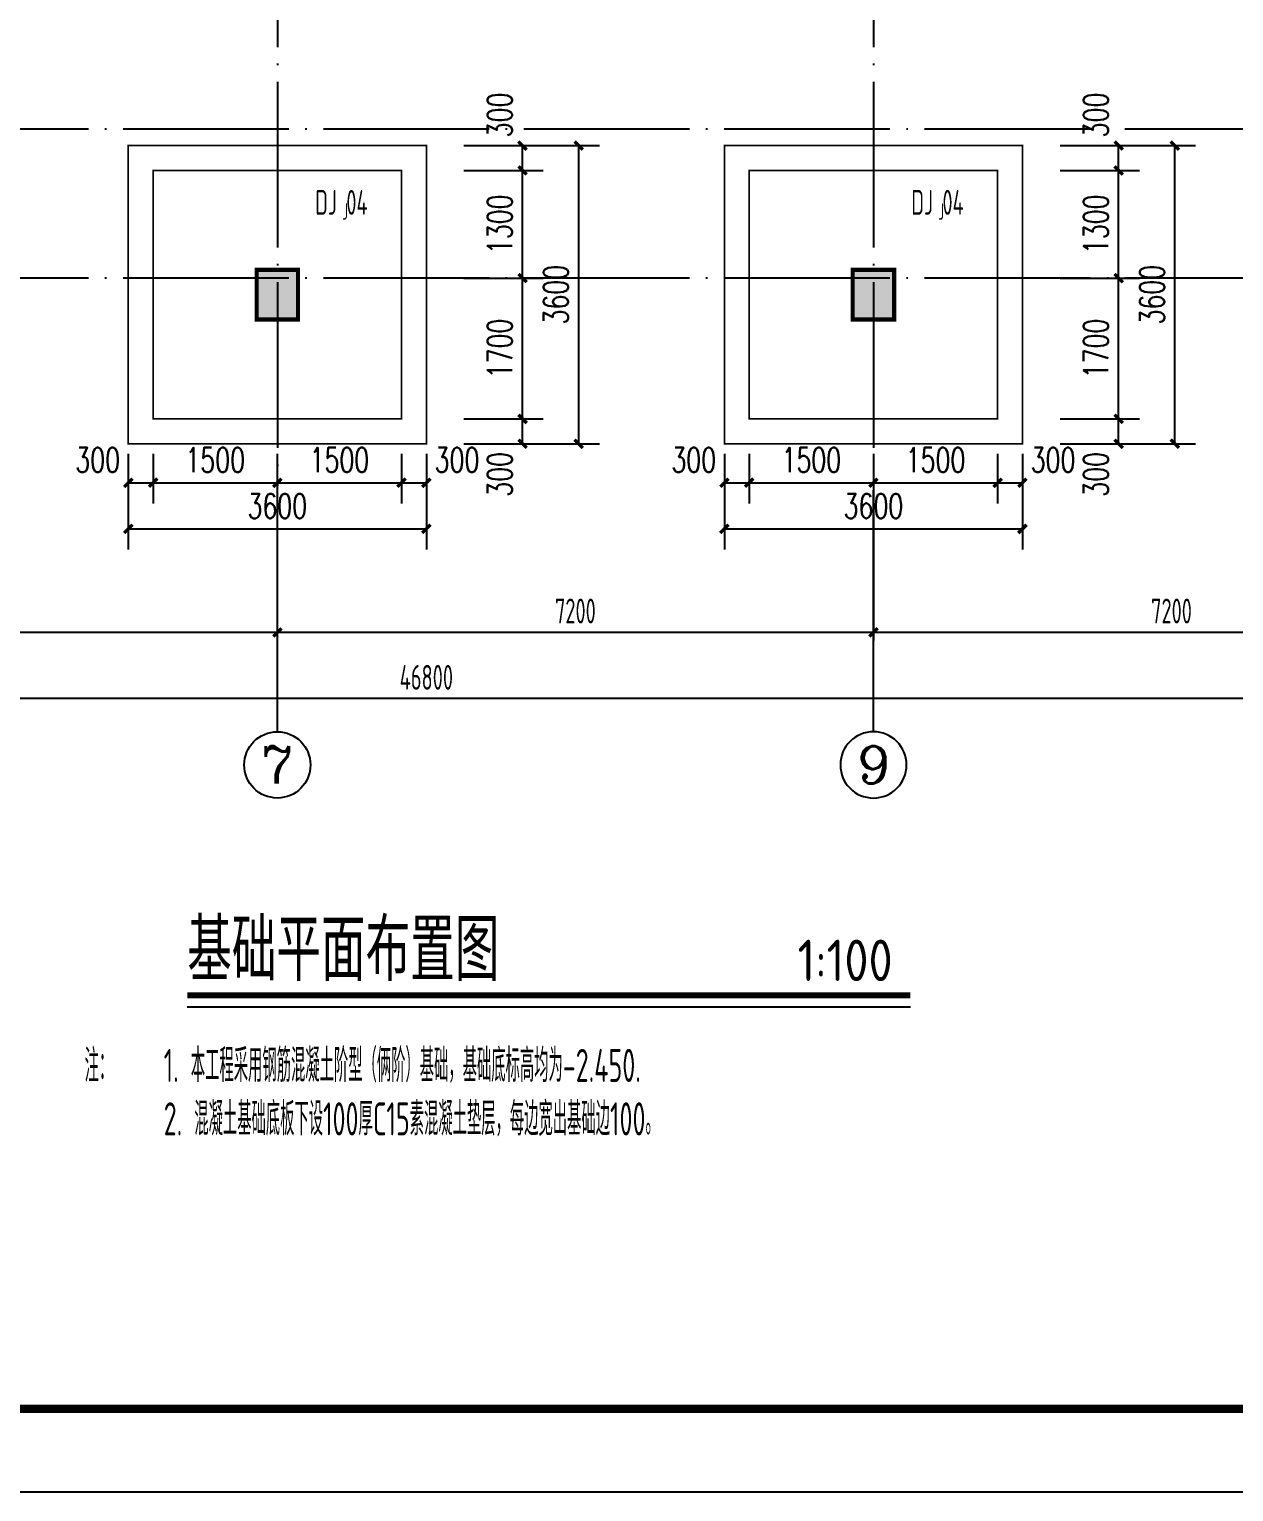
# Model space of a CAD drawing. Extents: x 127019 to 780419, y 327305 to 369305.
# Drawn here: x 211355 to 225903, y 327305 to 344966 of the extents above; entities that cross this region are included whole.
import ezdxf
from ezdxf.enums import TextEntityAlignment as Align

# ---------------------------------------------------------------- set-up
doc = ezdxf.new("R2010")
doc.units = 0
doc.header["$LTSCALE"] = 1000
doc.header["$MEASUREMENT"] = 0
doc.linetypes.add('CONTINOUS', pattern=[0])
doc.linetypes.add('DOTE', pattern=[2.42, 2, -0.2, 0.02, -0.2])
doc.layers.get('0').update_dxf_attribs({"linetype": 'CONTINUOUS'})
doc.layers.get('Defpoints').update_dxf_attribs({"linetype": 'CONTINUOUS'})
for name, color, linetype in [('1503', 7, 'CONTINUOUS'), ('2106', 2, 'CONTINUOUS'), ('AXIS_TEXT', 7, 'CONTINUOUS'), ('COLU', 7, 'CONTINUOUS'), ('COLUMN', 7, 'CONTINUOUS'), ('DIM', 3, 'CONTINUOUS'), ('DIM_SYMB', 3, 'CONTINUOUS'), ('DOTE', 8, 'DOTE'), ('PUB_DIM', 3, 'CONTINUOUS'), ('PUB_TEXT', 7, 'CONTINUOUS'), ('PUB_TITLE', 4, 'CONTINUOUS'), ('柱涂实', 54, 'CONTINUOUS')]:
    doc.layers.add(name, color=color, linetype=linetype)
doc.styles.add('_TCH_DIM_T3', font='SIMPLEX', dxfattribs={"width": 0.705882, "bigfont": 'GBCBIG'})
doc.styles.add('COMPLEX', font='COMPLEX.shx')
doc.styles.get("Standard").update_dxf_attribs({"font": 'gbxwxt.shx', "bigfont": 'gbhzfs.shx'})
doc.styles.add('TSSD_Dimension', font='gbxwxt.shx', dxfattribs={"width": 0.7, "bigfont": 'gbhzfs.shx'})
doc.styles.add('TSSD_Rein', font='tssdeng.shx', dxfattribs={"width": 0.6, "bigfont": 'gbhzfs.shx'})
doc.dimstyles.new('_TCH_ARCH&&100', dxfattribs={"dimtxt": 297.5, "dimasz": 100, "dimexe": 250, "dimexo": 300, "dimgap": 126.25, "dimtad": 1, "dimdec": 0, "dimzin": 0, "dimdsep": 46, "dimtxsty": '_TCH_DIM_T3', "dimblk": 'ARCHTICK', "dimcen": 0.09, "dimclrt": 7, "dimazin": 2, "dimtfac": 1, "dimtdec": 0, "dimtix": 1, "dimtmove": 2, "dimatfit": 3, "dimfxl": 0, "dimtolj": 1, "dimtzin": 0, "dimarcsym": 0})
doc.dimstyles.new('TSSD_100_100', dxfattribs={"dimtxt": 300, "dimasz": 100, "dimexe": 100, "dimexo": 250, "dimgap": 100, "dimtad": 1, "dimdec": 0, "dimzin": 0, "dimdsep": 46, "dimtxsty": 'TSSD_Dimension', "dimblk": 'ARCHTICK', "dimcen": 0, "dimdle": 100, "dimclrt": 7, "dimadec": 0, "dimazin": 0, "dimtfac": 1, "dimtdec": 0, "dimtix": 1, "dimtmove": 2, "dimatfit": 3, "dimfxl": 0, "dimtolj": 1, "dimtzin": 0, "dimarcsym": 0})

# ---------------------------------------------------------------- blocks, each defined once
blk = doc.blocks.new('_axiso')
blk.add_circle((0, 0), 0.5)
at = {"layer": 'AXIS_TEXT', "style": 'COMPLEX', "width": 1.041667}
blk.add_attdef('A', text='', height=0.56, dxfattribs=at).set_placement((-0.25, -0.28), (0.25, -0.28), align=Align.FIT)
blk = doc.blocks.new('_ArchTick')
at = {"color": 0, "linetype": 'ByBlock', "const_width": 0.4}
blk.add_lwpolyline([(-0.5, -0.5), (0.5, 0.5)], dxfattribs=at)
blk = doc.blocks.new('*D61')
at = {"layer": 'Defpoints', "color": 0, "linetype": 'CONTINOUS', "transparency": 16777216}
for p in [(192751, 339701), (239551, 339701), (192751, 336883)]:
    blk.add_point(p, dxfattribs=at)
at = {"layer": 'PUB_DIM', "color": 0, "linetype": 'CONTINOUS', "lineweight": -2, "transparency": 16777216}
for p, q in [((192751, 339451), (192751, 336783)), ((239551, 339451), (239551, 336783)), ((239651, 336883), (192651, 336883))]:
    blk.add_line(p, q, dxfattribs=at)
at = {"layer": 'PUB_DIM', "color": 0, "linetype": 'CONTINOUS', "lineweight": -2, "transparency": 16777216, "xscale": 100, "yscale": 100, "zscale": 100, "rotation": 180.0000000000003}
blk.add_blockref('_ArchTick', (192751, 336883), dxfattribs=at)
at = {"layer": 'PUB_DIM', "color": 0, "linetype": 'CONTINOUS', "lineweight": -2, "transparency": 16777216, "xscale": 100, "yscale": 100, "zscale": 100}
blk.add_blockref('_ArchTick', (239551, 336883), dxfattribs=at)
at = {"layer": 'PUB_DIM', "color": 7, "linetype": 'CONTINOUS', "transparency": 16777216, "insert": (216151, 337140), "char_height": 300, "attachment_point": 5, "style": 'TSSD_Dimension'}
blk.add_mtext('\\A1;46800', dxfattribs=at)
blk = doc.blocks.new('*D58')
at = {"layer": 'Defpoints', "color": 0, "linetype": 'CONTINOUS', "transparency": 16777216}
for p in [(207151, 339701), (214351, 339701), (207151, 337683)]:
    blk.add_point(p, dxfattribs=at)
at = {"layer": 'PUB_DIM', "color": 0, "linetype": 'CONTINOUS', "lineweight": -2, "transparency": 16777216}
for p, q in [((207151, 339451), (207151, 337583)), ((214351, 339451), (214351, 337583)), ((214451, 337683), (207051, 337683))]:
    blk.add_line(p, q, dxfattribs=at)
at = {"layer": 'PUB_DIM', "color": 0, "linetype": 'CONTINOUS', "lineweight": -2, "transparency": 16777216, "xscale": 100, "yscale": 100, "zscale": 100, "rotation": 180}
blk.add_blockref('_ArchTick', (207151, 337683), dxfattribs=at)
at = {"layer": 'PUB_DIM', "color": 0, "linetype": 'CONTINOUS', "lineweight": -2, "transparency": 16777216, "xscale": 100, "yscale": 100, "zscale": 100}
blk.add_blockref('_ArchTick', (214351, 337683), dxfattribs=at)
at = {"layer": 'PUB_DIM', "color": 7, "linetype": 'CONTINOUS', "transparency": 16777216, "insert": (210751, 337941), "char_height": 300, "attachment_point": 5, "style": 'TSSD_Dimension'}
blk.add_mtext('\\A1;7200', dxfattribs=at)
blk = doc.blocks.new('*D57')
at = {"layer": 'Defpoints', "color": 0, "linetype": 'CONTINOUS', "transparency": 16777216}
for p in [(214351, 339701), (221551, 339701), (214351, 337683)]:
    blk.add_point(p, dxfattribs=at)
at = {"layer": 'PUB_DIM', "color": 0, "linetype": 'CONTINOUS', "lineweight": -2, "transparency": 16777216}
for p, q in [((214351, 339451), (214351, 337583)), ((221551, 339451), (221551, 337583)), ((221651, 337683), (214251, 337683))]:
    blk.add_line(p, q, dxfattribs=at)
at = {"layer": 'PUB_DIM', "color": 0, "linetype": 'CONTINOUS', "lineweight": -2, "transparency": 16777216, "xscale": 100, "yscale": 100, "zscale": 100, "rotation": 180}
blk.add_blockref('_ArchTick', (214351, 337683), dxfattribs=at)
at = {"layer": 'PUB_DIM', "color": 0, "linetype": 'CONTINOUS', "lineweight": -2, "transparency": 16777216, "xscale": 100, "yscale": 100, "zscale": 100}
blk.add_blockref('_ArchTick', (221551, 337683), dxfattribs=at)
at = {"layer": 'PUB_DIM', "color": 7, "linetype": 'CONTINOUS', "transparency": 16777216, "insert": (217951, 337941), "char_height": 300, "attachment_point": 5, "style": 'TSSD_Dimension'}
blk.add_mtext('\\A1;7200', dxfattribs=at)
blk = doc.blocks.new('*D56')
at = {"layer": 'Defpoints', "color": 0, "linetype": 'CONTINOUS', "transparency": 16777216}
for p in [(221551, 339701), (228751, 339701), (221551, 337683)]:
    blk.add_point(p, dxfattribs=at)
at = {"layer": 'PUB_DIM', "color": 0, "linetype": 'CONTINOUS', "lineweight": -2, "transparency": 16777216}
for p, q in [((221551, 339451), (221551, 337583)), ((228751, 339451), (228751, 337583)), ((228851, 337683), (221451, 337683))]:
    blk.add_line(p, q, dxfattribs=at)
at = {"layer": 'PUB_DIM', "color": 0, "linetype": 'CONTINOUS', "lineweight": -2, "transparency": 16777216, "xscale": 100, "yscale": 100, "zscale": 100, "rotation": 180}
blk.add_blockref('_ArchTick', (221551, 337683), dxfattribs=at)
at = {"layer": 'PUB_DIM', "color": 0, "linetype": 'CONTINOUS', "lineweight": -2, "transparency": 16777216, "xscale": 100, "yscale": 100, "zscale": 100}
blk.add_blockref('_ArchTick', (228751, 337683), dxfattribs=at)
at = {"layer": 'PUB_DIM', "color": 7, "linetype": 'CONTINOUS', "transparency": 16777216, "insert": (225151, 337941), "char_height": 300, "attachment_point": 5, "style": 'TSSD_Dimension'}
blk.add_mtext('\\A1;7200', dxfattribs=at)
blk = doc.blocks.new('A$C5E704440')
at = {"layer": '2106', "color": 8}
for points in [[(21850, -16700), (21350, -16700), (21850, -17300), (21350, -17300)], [(29050, -16700), (28550, -16700), (29050, -17300), (28550, -17300)]]:
    blk.add_solid(points, dxfattribs=at)
at = {"layer": 'COLUMN'}
for points in [[(21850, -17300), (21350, -17300), (21350, -16700), (21850, -16700)], [(29050, -17300), (28550, -17300), (28550, -16700), (29050, -16700)]]:
    blk.add_lwpolyline(points, close=True, dxfattribs=at)
blk = doc.blocks.new('*D594')
at = {"layer": 'Defpoints', "color": 0, "linetype": 'CONTINOUS', "transparency": 16777216}
for p in [(219751, 339961), (223351, 339961), (223351, 338933)]:
    blk.add_point(p, dxfattribs=at)
at = {"layer": 'PUB_DIM', "color": 0, "linetype": 'CONTINOUS', "lineweight": -2, "transparency": 16777216}
for p, q in [((219751, 339661), (219751, 338683)), ((223351, 339661), (223351, 338683)), ((219751, 338933), (223351, 338933))]:
    blk.add_line(p, q, dxfattribs=at)
at = {"layer": 'PUB_DIM', "color": 0, "linetype": 'CONTINOUS', "lineweight": -2, "transparency": 16777216, "xscale": 100, "yscale": 100, "zscale": 100, "rotation": 180}
blk.add_blockref('_ArchTick', (219751, 338933), dxfattribs=at)
at = {"layer": 'PUB_DIM', "color": 0, "linetype": 'CONTINOUS', "lineweight": -2, "transparency": 16777216, "xscale": 100, "yscale": 100, "zscale": 100}
blk.add_blockref('_ArchTick', (223351, 338933), dxfattribs=at)
at = {"layer": 'PUB_DIM', "color": 7, "linetype": 'CONTINOUS', "transparency": 16777216, "insert": (221551, 339208), "char_height": 297.5, "attachment_point": 5, "style": '_TCH_DIM_T3'}
blk.add_mtext('\\A1;3600', dxfattribs=at)
blk = doc.blocks.new('*D595')
at = {"layer": 'Defpoints', "color": 0, "linetype": 'CONTINOUS', "transparency": 16777216}
for p in [(219751, 340139), (220051, 340139), (220051, 339490)]:
    blk.add_point(p, dxfattribs=at)
at = {"layer": 'PUB_DIM', "color": 0, "linetype": 'CONTINOUS', "lineweight": -2, "transparency": 16777216}
for p, q in [((219751, 339839), (219751, 339240)), ((220051, 339839), (220051, 339240)), ((219751, 339490), (220051, 339490))]:
    blk.add_line(p, q, dxfattribs=at)
at = {"layer": 'PUB_DIM', "color": 0, "linetype": 'CONTINOUS', "lineweight": -2, "transparency": 16777216, "xscale": 100, "yscale": 100, "zscale": 100, "rotation": 180}
blk.add_blockref('_ArchTick', (219751, 339490), dxfattribs=at)
at = {"layer": 'PUB_DIM', "color": 0, "linetype": 'CONTINOUS', "lineweight": -2, "transparency": 16777216, "xscale": 100, "yscale": 100, "zscale": 100}
blk.add_blockref('_ArchTick', (220051, 339490), dxfattribs=at)
at = {"layer": 'PUB_DIM', "color": 7, "linetype": 'CONTINOUS', "transparency": 16777216, "insert": (219381, 339765), "char_height": 297.5, "attachment_point": 5, "style": '_TCH_DIM_T3'}
blk.add_mtext('\\A1;300', dxfattribs=at)
blk = doc.blocks.new('*D596')
at = {"layer": 'Defpoints', "color": 0, "linetype": 'CONTINOUS', "transparency": 16777216}
for p in [(220051, 340139), (221551, 340139), (221551, 339490)]:
    blk.add_point(p, dxfattribs=at)
at = {"layer": 'PUB_DIM', "color": 0, "linetype": 'CONTINOUS', "lineweight": -2, "transparency": 16777216}
for p, q in [((220051, 339839), (220051, 339240)), ((221551, 339839), (221551, 339240)), ((220051, 339490), (221551, 339490))]:
    blk.add_line(p, q, dxfattribs=at)
at = {"layer": 'PUB_DIM', "color": 0, "linetype": 'CONTINOUS', "lineweight": -2, "transparency": 16777216, "xscale": 100, "yscale": 100, "zscale": 100, "rotation": 180}
blk.add_blockref('_ArchTick', (220051, 339490), dxfattribs=at)
at = {"layer": 'PUB_DIM', "color": 0, "linetype": 'CONTINOUS', "lineweight": -2, "transparency": 16777216, "xscale": 100, "yscale": 100, "zscale": 100}
blk.add_blockref('_ArchTick', (221551, 339490), dxfattribs=at)
at = {"layer": 'PUB_DIM', "color": 7, "linetype": 'CONTINOUS', "transparency": 16777216, "insert": (220801, 339765), "char_height": 297.5, "attachment_point": 5, "style": '_TCH_DIM_T3'}
blk.add_mtext('\\A1;1500', dxfattribs=at)
blk = doc.blocks.new('*D597')
at = {"layer": 'Defpoints', "color": 0, "linetype": 'CONTINOUS', "transparency": 16777216}
for p in [(221551, 340139), (223051, 340139), (223051, 339490)]:
    blk.add_point(p, dxfattribs=at)
at = {"layer": 'PUB_DIM', "color": 0, "linetype": 'CONTINOUS', "lineweight": -2, "transparency": 16777216}
for p, q in [((221551, 339839), (221551, 339240)), ((223051, 339839), (223051, 339240)), ((221551, 339490), (223051, 339490))]:
    blk.add_line(p, q, dxfattribs=at)
at = {"layer": 'PUB_DIM', "color": 0, "linetype": 'CONTINOUS', "lineweight": -2, "transparency": 16777216, "xscale": 100, "yscale": 100, "zscale": 100, "rotation": 180}
blk.add_blockref('_ArchTick', (221551, 339490), dxfattribs=at)
at = {"layer": 'PUB_DIM', "color": 0, "linetype": 'CONTINOUS', "lineweight": -2, "transparency": 16777216, "xscale": 100, "yscale": 100, "zscale": 100}
blk.add_blockref('_ArchTick', (223051, 339490), dxfattribs=at)
at = {"layer": 'PUB_DIM', "color": 7, "linetype": 'CONTINOUS', "transparency": 16777216, "insert": (222301, 339765), "char_height": 297.5, "attachment_point": 5, "style": '_TCH_DIM_T3'}
blk.add_mtext('\\A1;1500', dxfattribs=at)
blk = doc.blocks.new('*D598')
at = {"layer": 'Defpoints', "color": 0, "linetype": 'CONTINOUS', "transparency": 16777216}
for p in [(223051, 340139), (223351, 340139), (223351, 339490)]:
    blk.add_point(p, dxfattribs=at)
at = {"layer": 'PUB_DIM', "color": 0, "linetype": 'CONTINOUS', "lineweight": -2, "transparency": 16777216}
for p, q in [((223051, 339839), (223051, 339240)), ((223351, 339839), (223351, 339240)), ((223051, 339490), (223351, 339490))]:
    blk.add_line(p, q, dxfattribs=at)
at = {"layer": 'PUB_DIM', "color": 0, "linetype": 'CONTINOUS', "lineweight": -2, "transparency": 16777216, "xscale": 100, "yscale": 100, "zscale": 100, "rotation": 180}
blk.add_blockref('_ArchTick', (223051, 339490), dxfattribs=at)
at = {"layer": 'PUB_DIM', "color": 0, "linetype": 'CONTINOUS', "lineweight": -2, "transparency": 16777216, "xscale": 100, "yscale": 100, "zscale": 100}
blk.add_blockref('_ArchTick', (223351, 339490), dxfattribs=at)
at = {"layer": 'PUB_DIM', "color": 7, "linetype": 'CONTINOUS', "transparency": 16777216, "insert": (223721, 339765), "char_height": 297.5, "attachment_point": 5, "style": '_TCH_DIM_T3'}
blk.add_mtext('\\A1;300', dxfattribs=at)
blk = doc.blocks.new('*D858')
at = {"layer": 'Defpoints', "color": 0, "linetype": 'CONTINOUS', "transparency": 16777216}
for p in [(223805, 343561), (225191, 343561), (223805, 339961)]:
    blk.add_point(p, dxfattribs=at)
at = {"layer": 'PUB_DIM', "color": 0, "linetype": 'CONTINOUS', "lineweight": -2, "transparency": 16777216}
for p, q in [((224105, 343561), (225441, 343561)), ((225191, 339961), (225191, 343561)), ((224105, 339961), (225441, 339961))]:
    blk.add_line(p, q, dxfattribs=at)
at = {"layer": 'PUB_DIM', "color": 0, "linetype": 'CONTINOUS', "lineweight": -2, "transparency": 16777216, "xscale": 100, "yscale": 100, "zscale": 100}
for p, rotation in [((225191, 343561), 90), ((225191, 339961), 270)]:
    blk.add_blockref('_ArchTick', p, dxfattribs=dict(at, rotation=rotation))
at = {"layer": 'PUB_DIM', "color": 7, "linetype": 'CONTINOUS', "transparency": 16777216, "insert": (224916, 341761), "char_height": 297.5, "attachment_point": 5, "rotation": 90, "style": '_TCH_DIM_T3'}
blk.add_mtext('\\A1;3600', dxfattribs=at)
blk = doc.blocks.new('*D859')
at = {"layer": 'Defpoints', "color": 0, "linetype": 'CONTINOUS', "transparency": 16777216}
for p in [(223505, 340261), (224513, 340261), (223505, 339961)]:
    blk.add_point(p, dxfattribs=at)
at = {"layer": 'PUB_DIM', "color": 0, "linetype": 'CONTINOUS', "lineweight": -2, "transparency": 16777216}
for p, q in [((223805, 340261), (224763, 340261)), ((224513, 339961), (224513, 340261)), ((223805, 339961), (224763, 339961))]:
    blk.add_line(p, q, dxfattribs=at)
at = {"layer": 'PUB_DIM', "color": 0, "linetype": 'CONTINOUS', "lineweight": -2, "transparency": 16777216, "xscale": 100, "yscale": 100, "zscale": 100}
for p, rotation in [((224513, 340261), 90), ((224513, 339961), 270)]:
    blk.add_blockref('_ArchTick', p, dxfattribs=dict(at, rotation=rotation))
at = {"layer": 'PUB_DIM', "color": 7, "linetype": 'CONTINOUS', "transparency": 16777216, "insert": (224238, 339591), "char_height": 297.5, "attachment_point": 5, "rotation": 90, "style": '_TCH_DIM_T3'}
blk.add_mtext('\\A1;300', dxfattribs=at)
blk = doc.blocks.new('*D860')
at = {"layer": 'Defpoints', "color": 0, "linetype": 'CONTINOUS', "transparency": 16777216}
for p in [(223505, 341961), (224513, 341961), (223505, 340261)]:
    blk.add_point(p, dxfattribs=at)
at = {"layer": 'PUB_DIM', "color": 0, "linetype": 'CONTINOUS', "lineweight": -2, "transparency": 16777216}
for p, q in [((223805, 341961), (224763, 341961)), ((224513, 340261), (224513, 341961)), ((223805, 340261), (224763, 340261))]:
    blk.add_line(p, q, dxfattribs=at)
at = {"layer": 'PUB_DIM', "color": 0, "linetype": 'CONTINOUS', "lineweight": -2, "transparency": 16777216, "xscale": 100, "yscale": 100, "zscale": 100}
for p, rotation in [((224513, 341961), 90), ((224513, 340261), 270)]:
    blk.add_blockref('_ArchTick', p, dxfattribs=dict(at, rotation=rotation))
at = {"layer": 'PUB_DIM', "color": 7, "linetype": 'CONTINOUS', "transparency": 16777216, "insert": (224238, 341111), "char_height": 297.5, "attachment_point": 5, "rotation": 90, "style": '_TCH_DIM_T3'}
blk.add_mtext('\\A1;1700', dxfattribs=at)
blk = doc.blocks.new('*D861')
at = {"layer": 'Defpoints', "color": 0, "linetype": 'CONTINOUS', "transparency": 16777216}
for p in [(223505, 343261), (224513, 343261), (223505, 341961)]:
    blk.add_point(p, dxfattribs=at)
at = {"layer": 'PUB_DIM', "color": 0, "linetype": 'CONTINOUS', "lineweight": -2, "transparency": 16777216}
for p, q in [((223805, 343261), (224763, 343261)), ((224513, 341961), (224513, 343261)), ((223805, 341961), (224763, 341961))]:
    blk.add_line(p, q, dxfattribs=at)
at = {"layer": 'PUB_DIM', "color": 0, "linetype": 'CONTINOUS', "lineweight": -2, "transparency": 16777216, "xscale": 100, "yscale": 100, "zscale": 100}
for p, rotation in [((224513, 343261), 90), ((224513, 341961), 270)]:
    blk.add_blockref('_ArchTick', p, dxfattribs=dict(at, rotation=rotation))
at = {"layer": 'PUB_DIM', "color": 7, "linetype": 'CONTINOUS', "transparency": 16777216, "insert": (224238, 342611), "char_height": 297.5, "attachment_point": 5, "rotation": 90, "style": '_TCH_DIM_T3'}
blk.add_mtext('\\A1;1300', dxfattribs=at)
blk = doc.blocks.new('*D862')
at = {"layer": 'Defpoints', "color": 0, "linetype": 'CONTINOUS', "transparency": 16777216}
for p in [(223505, 343561), (224513, 343561), (223505, 343261)]:
    blk.add_point(p, dxfattribs=at)
at = {"layer": 'PUB_DIM', "color": 0, "linetype": 'CONTINOUS', "lineweight": -2, "transparency": 16777216}
for p, q in [((223805, 343561), (224763, 343561)), ((224513, 343261), (224513, 343561)), ((223805, 343261), (224763, 343261))]:
    blk.add_line(p, q, dxfattribs=at)
at = {"layer": 'PUB_DIM', "color": 0, "linetype": 'CONTINOUS', "lineweight": -2, "transparency": 16777216, "xscale": 100, "yscale": 100, "zscale": 100}
for p, rotation in [((224513, 343561), 90), ((224513, 343261), 270)]:
    blk.add_blockref('_ArchTick', p, dxfattribs=dict(at, rotation=rotation))
at = {"layer": 'PUB_DIM', "color": 7, "linetype": 'CONTINOUS', "transparency": 16777216, "insert": (224238, 343931), "char_height": 297.5, "attachment_point": 5, "rotation": 90, "style": '_TCH_DIM_T3'}
blk.add_mtext('\\A1;300', dxfattribs=at)
blk = doc.blocks.new('*D599')
at = {"layer": 'Defpoints', "color": 0, "linetype": 'CONTINOUS', "transparency": 16777216}
for p in [(212551, 339961), (216151, 339961), (216151, 338933)]:
    blk.add_point(p, dxfattribs=at)
at = {"layer": 'PUB_DIM', "color": 0, "linetype": 'CONTINOUS', "lineweight": -2, "transparency": 16777216}
for p, q in [((212551, 339661), (212551, 338683)), ((216151, 339661), (216151, 338683)), ((212551, 338933), (216151, 338933))]:
    blk.add_line(p, q, dxfattribs=at)
at = {"layer": 'PUB_DIM', "color": 0, "linetype": 'CONTINOUS', "lineweight": -2, "transparency": 16777216, "xscale": 100, "yscale": 100, "zscale": 100, "rotation": 180}
blk.add_blockref('_ArchTick', (212551, 338933), dxfattribs=at)
at = {"layer": 'PUB_DIM', "color": 0, "linetype": 'CONTINOUS', "lineweight": -2, "transparency": 16777216, "xscale": 100, "yscale": 100, "zscale": 100}
blk.add_blockref('_ArchTick', (216151, 338933), dxfattribs=at)
at = {"layer": 'PUB_DIM', "color": 7, "linetype": 'CONTINOUS', "transparency": 16777216, "insert": (214351, 339208), "char_height": 297.5, "attachment_point": 5, "style": '_TCH_DIM_T3'}
blk.add_mtext('\\A1;3600', dxfattribs=at)
blk = doc.blocks.new('*D600')
at = {"layer": 'Defpoints', "color": 0, "linetype": 'CONTINOUS', "transparency": 16777216}
for p in [(212551, 340139), (212851, 340139), (212851, 339490)]:
    blk.add_point(p, dxfattribs=at)
at = {"layer": 'PUB_DIM', "color": 0, "linetype": 'CONTINOUS', "lineweight": -2, "transparency": 16777216}
for p, q in [((212551, 339839), (212551, 339240)), ((212851, 339839), (212851, 339240)), ((212551, 339490), (212851, 339490))]:
    blk.add_line(p, q, dxfattribs=at)
at = {"layer": 'PUB_DIM', "color": 0, "linetype": 'CONTINOUS', "lineweight": -2, "transparency": 16777216, "xscale": 100, "yscale": 100, "zscale": 100, "rotation": 180}
blk.add_blockref('_ArchTick', (212551, 339490), dxfattribs=at)
at = {"layer": 'PUB_DIM', "color": 0, "linetype": 'CONTINOUS', "lineweight": -2, "transparency": 16777216, "xscale": 100, "yscale": 100, "zscale": 100}
blk.add_blockref('_ArchTick', (212851, 339490), dxfattribs=at)
at = {"layer": 'PUB_DIM', "color": 7, "linetype": 'CONTINOUS', "transparency": 16777216, "insert": (212181, 339765), "char_height": 297.5, "attachment_point": 5, "style": '_TCH_DIM_T3'}
blk.add_mtext('\\A1;300', dxfattribs=at)
blk = doc.blocks.new('*D601')
at = {"layer": 'Defpoints', "color": 0, "linetype": 'CONTINOUS', "transparency": 16777216}
for p in [(212851, 340139), (214351, 340139), (214351, 339490)]:
    blk.add_point(p, dxfattribs=at)
at = {"layer": 'PUB_DIM', "color": 0, "linetype": 'CONTINOUS', "lineweight": -2, "transparency": 16777216}
for p, q in [((212851, 339839), (212851, 339240)), ((214351, 339839), (214351, 339240)), ((212851, 339490), (214351, 339490))]:
    blk.add_line(p, q, dxfattribs=at)
at = {"layer": 'PUB_DIM', "color": 0, "linetype": 'CONTINOUS', "lineweight": -2, "transparency": 16777216, "xscale": 100, "yscale": 100, "zscale": 100, "rotation": 180}
blk.add_blockref('_ArchTick', (212851, 339490), dxfattribs=at)
at = {"layer": 'PUB_DIM', "color": 0, "linetype": 'CONTINOUS', "lineweight": -2, "transparency": 16777216, "xscale": 100, "yscale": 100, "zscale": 100}
blk.add_blockref('_ArchTick', (214351, 339490), dxfattribs=at)
at = {"layer": 'PUB_DIM', "color": 7, "linetype": 'CONTINOUS', "transparency": 16777216, "insert": (213601, 339765), "char_height": 297.5, "attachment_point": 5, "style": '_TCH_DIM_T3'}
blk.add_mtext('\\A1;1500', dxfattribs=at)
blk = doc.blocks.new('*D602')
at = {"layer": 'Defpoints', "color": 0, "linetype": 'CONTINOUS', "transparency": 16777216}
for p in [(214351, 340139), (215851, 340139), (215851, 339490)]:
    blk.add_point(p, dxfattribs=at)
at = {"layer": 'PUB_DIM', "color": 0, "linetype": 'CONTINOUS', "lineweight": -2, "transparency": 16777216}
for p, q in [((214351, 339839), (214351, 339240)), ((215851, 339839), (215851, 339240)), ((214351, 339490), (215851, 339490))]:
    blk.add_line(p, q, dxfattribs=at)
at = {"layer": 'PUB_DIM', "color": 0, "linetype": 'CONTINOUS', "lineweight": -2, "transparency": 16777216, "xscale": 100, "yscale": 100, "zscale": 100, "rotation": 180}
blk.add_blockref('_ArchTick', (214351, 339490), dxfattribs=at)
at = {"layer": 'PUB_DIM', "color": 0, "linetype": 'CONTINOUS', "lineweight": -2, "transparency": 16777216, "xscale": 100, "yscale": 100, "zscale": 100}
blk.add_blockref('_ArchTick', (215851, 339490), dxfattribs=at)
at = {"layer": 'PUB_DIM', "color": 7, "linetype": 'CONTINOUS', "transparency": 16777216, "insert": (215101, 339765), "char_height": 297.5, "attachment_point": 5, "style": '_TCH_DIM_T3'}
blk.add_mtext('\\A1;1500', dxfattribs=at)
blk = doc.blocks.new('*D603')
at = {"layer": 'Defpoints', "color": 0, "linetype": 'CONTINOUS', "transparency": 16777216}
for p in [(215851, 340139), (216151, 340139), (216151, 339490)]:
    blk.add_point(p, dxfattribs=at)
at = {"layer": 'PUB_DIM', "color": 0, "linetype": 'CONTINOUS', "lineweight": -2, "transparency": 16777216}
for p, q in [((215851, 339839), (215851, 339240)), ((216151, 339839), (216151, 339240)), ((215851, 339490), (216151, 339490))]:
    blk.add_line(p, q, dxfattribs=at)
at = {"layer": 'PUB_DIM', "color": 0, "linetype": 'CONTINOUS', "lineweight": -2, "transparency": 16777216, "xscale": 100, "yscale": 100, "zscale": 100, "rotation": 180}
blk.add_blockref('_ArchTick', (215851, 339490), dxfattribs=at)
at = {"layer": 'PUB_DIM', "color": 0, "linetype": 'CONTINOUS', "lineweight": -2, "transparency": 16777216, "xscale": 100, "yscale": 100, "zscale": 100}
blk.add_blockref('_ArchTick', (216151, 339490), dxfattribs=at)
at = {"layer": 'PUB_DIM', "color": 7, "linetype": 'CONTINOUS', "transparency": 16777216, "insert": (216521, 339765), "char_height": 297.5, "attachment_point": 5, "style": '_TCH_DIM_T3'}
blk.add_mtext('\\A1;300', dxfattribs=at)
blk = doc.blocks.new('*D863')
at = {"layer": 'Defpoints', "color": 0, "linetype": 'CONTINOUS', "transparency": 16777216}
for p in [(216605, 343561), (217991, 343561), (216605, 339961)]:
    blk.add_point(p, dxfattribs=at)
at = {"layer": 'PUB_DIM', "color": 0, "linetype": 'CONTINOUS', "lineweight": -2, "transparency": 16777216}
for p, q in [((216905, 343561), (218241, 343561)), ((217991, 339961), (217991, 343561)), ((216905, 339961), (218241, 339961))]:
    blk.add_line(p, q, dxfattribs=at)
at = {"layer": 'PUB_DIM', "color": 0, "linetype": 'CONTINOUS', "lineweight": -2, "transparency": 16777216, "xscale": 100, "yscale": 100, "zscale": 100}
for p, rotation in [((217991, 343561), 90), ((217991, 339961), 270)]:
    blk.add_blockref('_ArchTick', p, dxfattribs=dict(at, rotation=rotation))
at = {"layer": 'PUB_DIM', "color": 7, "linetype": 'CONTINOUS', "transparency": 16777216, "insert": (217716, 341761), "char_height": 297.5, "attachment_point": 5, "rotation": 90, "style": '_TCH_DIM_T3'}
blk.add_mtext('\\A1;3600', dxfattribs=at)
blk = doc.blocks.new('*D864')
at = {"layer": 'Defpoints', "color": 0, "linetype": 'CONTINOUS', "transparency": 16777216}
for p in [(216305, 340261), (217313, 340261), (216305, 339961)]:
    blk.add_point(p, dxfattribs=at)
at = {"layer": 'PUB_DIM', "color": 0, "linetype": 'CONTINOUS', "lineweight": -2, "transparency": 16777216}
for p, q in [((216605, 340261), (217563, 340261)), ((217313, 339961), (217313, 340261)), ((216605, 339961), (217563, 339961))]:
    blk.add_line(p, q, dxfattribs=at)
at = {"layer": 'PUB_DIM', "color": 0, "linetype": 'CONTINOUS', "lineweight": -2, "transparency": 16777216, "xscale": 100, "yscale": 100, "zscale": 100}
for p, rotation in [((217313, 340261), 90), ((217313, 339961), 270)]:
    blk.add_blockref('_ArchTick', p, dxfattribs=dict(at, rotation=rotation))
at = {"layer": 'PUB_DIM', "color": 7, "linetype": 'CONTINOUS', "transparency": 16777216, "insert": (217038, 339591), "char_height": 297.5, "attachment_point": 5, "rotation": 90, "style": '_TCH_DIM_T3'}
blk.add_mtext('\\A1;300', dxfattribs=at)
blk = doc.blocks.new('*D865')
at = {"layer": 'Defpoints', "color": 0, "linetype": 'CONTINOUS', "transparency": 16777216}
for p in [(216305, 341961), (217313, 341961), (216305, 340261)]:
    blk.add_point(p, dxfattribs=at)
at = {"layer": 'PUB_DIM', "color": 0, "linetype": 'CONTINOUS', "lineweight": -2, "transparency": 16777216}
for p, q in [((216605, 341961), (217563, 341961)), ((217313, 340261), (217313, 341961)), ((216605, 340261), (217563, 340261))]:
    blk.add_line(p, q, dxfattribs=at)
at = {"layer": 'PUB_DIM', "color": 0, "linetype": 'CONTINOUS', "lineweight": -2, "transparency": 16777216, "xscale": 100, "yscale": 100, "zscale": 100}
for p, rotation in [((217313, 341961), 90), ((217313, 340261), 270)]:
    blk.add_blockref('_ArchTick', p, dxfattribs=dict(at, rotation=rotation))
at = {"layer": 'PUB_DIM', "color": 7, "linetype": 'CONTINOUS', "transparency": 16777216, "insert": (217038, 341111), "char_height": 297.5, "attachment_point": 5, "rotation": 90, "style": '_TCH_DIM_T3'}
blk.add_mtext('\\A1;1700', dxfattribs=at)
blk = doc.blocks.new('*D866')
at = {"layer": 'Defpoints', "color": 0, "linetype": 'CONTINOUS', "transparency": 16777216}
for p in [(216305, 343261), (217313, 343261), (216305, 341961)]:
    blk.add_point(p, dxfattribs=at)
at = {"layer": 'PUB_DIM', "color": 0, "linetype": 'CONTINOUS', "lineweight": -2, "transparency": 16777216}
for p, q in [((216605, 343261), (217563, 343261)), ((217313, 341961), (217313, 343261)), ((216605, 341961), (217563, 341961))]:
    blk.add_line(p, q, dxfattribs=at)
at = {"layer": 'PUB_DIM', "color": 0, "linetype": 'CONTINOUS', "lineweight": -2, "transparency": 16777216, "xscale": 100, "yscale": 100, "zscale": 100}
for p, rotation in [((217313, 343261), 90), ((217313, 341961), 270)]:
    blk.add_blockref('_ArchTick', p, dxfattribs=dict(at, rotation=rotation))
at = {"layer": 'PUB_DIM', "color": 7, "linetype": 'CONTINOUS', "transparency": 16777216, "insert": (217038, 342611), "char_height": 297.5, "attachment_point": 5, "rotation": 90, "style": '_TCH_DIM_T3'}
blk.add_mtext('\\A1;1300', dxfattribs=at)
blk = doc.blocks.new('*D867')
at = {"layer": 'Defpoints', "color": 0, "linetype": 'CONTINOUS', "transparency": 16777216}
for p in [(216305, 343561), (217313, 343561), (216305, 343261)]:
    blk.add_point(p, dxfattribs=at)
at = {"layer": 'PUB_DIM', "color": 0, "linetype": 'CONTINOUS', "lineweight": -2, "transparency": 16777216}
for p, q in [((216605, 343561), (217563, 343561)), ((217313, 343261), (217313, 343561)), ((216605, 343261), (217563, 343261))]:
    blk.add_line(p, q, dxfattribs=at)
at = {"layer": 'PUB_DIM', "color": 0, "linetype": 'CONTINOUS', "lineweight": -2, "transparency": 16777216, "xscale": 100, "yscale": 100, "zscale": 100}
for p, rotation in [((217313, 343561), 90), ((217313, 343261), 270)]:
    blk.add_blockref('_ArchTick', p, dxfattribs=dict(at, rotation=rotation))
at = {"layer": 'PUB_DIM', "color": 7, "linetype": 'CONTINOUS', "transparency": 16777216, "insert": (217038, 343931), "char_height": 297.5, "attachment_point": 5, "rotation": 90, "style": '_TCH_DIM_T3'}
blk.add_mtext('\\A1;300', dxfattribs=at)

msp = doc.modelspace()

# ---------------------------------------------------------------- linework, layer by layer
at = {"layer": 'COLU'}
for points, const_width in [([(216150.9, 339961.5), (216150.9, 343561.5), (212550.9, 343561.5), (212550.9, 339961.5)], 20), ([(223350.9, 339961.5), (223350.9, 343561.5), (219750.9, 343561.5), (219750.9, 339961.5)], 20), ([(215850.9, 340261.5), (215850.9, 343261.5), (212850.9, 343261.5), (212850.9, 340261.5)], 20), ([(223050.9, 340261.5), (223050.9, 343261.5), (220050.9, 343261.5), (220050.9, 340261.5)], 20), ([(214100.9, 342061.5), (214600.9, 342061.5), (214600.9, 341461.5), (214100.9, 341461.5)], 50), ([(221300.9, 342061.5), (221800.9, 342061.5), (221800.9, 341461.5), (221300.9, 341461.5)], 50)]:
    msp.add_lwpolyline(points, close=True, dxfattribs=dict(at, const_width=const_width))
at = {"layer": 'DIM'}
for p, q in [((214351.2, 336482.9), (214351.2, 339401.3)), ((221551.2, 336482.9), (221551.2, 339401.3))]:
    msp.add_line(p, q, dxfattribs=at)
at = {"layer": 'DIM_SYMB', "const_width": 70}
msp.add_lwpolyline([(213262.9, 333300.7), (221998.2, 333300.7)], dxfattribs=at)
at = {"layer": 'DIM_SYMB'}
msp.add_lwpolyline([(213262.9, 333160.7), (221998.2, 333160.7)], dxfattribs=at)
at = {"layer": 'DOTE'}
for p, q in [((214351.2, 361271.7), (214351.2, 339451.3)), ((221551.2, 361271.7), (221551.2, 339451.3)), ((241108.5, 343761.5), (191504.9, 343761.5)), ((241108.5, 341961.5), (191504.9, 341961.5))]:
    msp.add_line(p, q, dxfattribs=at)
at = {"layer": 'PUB_TITLE'}
msp.add_lwpolyline([(186419.2, 327305.3), (245819.2, 327305.3), (245819.2, 369305.3), (186419.2, 369305.3)], close=True, dxfattribs=at)
at = {"layer": 'PUB_TITLE', "const_width": 100}
msp.add_lwpolyline([(187419.2, 328305.3), (244819.2, 328305.3), (244819.2, 368305.3), (187419.2, 368305.3)], close=True, dxfattribs=at)

# ---------------------------------------------------------------- block references
at = {"layer": 'DIM'}
ref = msp.add_blockref('_axiso', (214351.2, 336082.9), dxfattribs=dict(at, xscale=800, yscale=800, zscale=800))
ref.add_attrib('A', '7', dxfattribs={"layer": 'AXIS_TEXT', "height": 448, "style": 'COMPLEX', "width": 1.339286}).set_placement((214151.2, 335858.9), (214551.2, 335858.9), align=Align.FIT)
ref = msp.add_blockref('_axiso', (221551.2, 336082.9), dxfattribs=dict(at, xscale=-800, yscale=800, zscale=800, rotation=180))
ref.add_attrib('A', '9', dxfattribs={"layer": 'AXIS_TEXT', "height": 448, "style": 'COMPLEX', "width": 1.339286}).set_placement((221351.2, 335858.9), (221751.2, 335858.9), align=Align.FIT)
at = {"layer": '柱涂实', "color": 7, "linetype": 'CONTINOUS'}
msp.add_blockref('A$C5E704440', (192751.2, 358761.5), dxfattribs=at)

# ---------------------------------------------------------------- texts
at = {"layer": '1503', "width": 0.7}
for s, height, p in [('DJ 04', 300, (214808.1, 342725.4)), ('DJ 04', 300, (222008.1, 342725.4)), ('J', 200, (215133.7, 342665.3)), ('J', 200, (222333.7, 342665.3))]:
    msp.add_text(s, height=height, dxfattribs=at).set_placement(p)
at = {"layer": 'PUB_TEXT'}
for s, height, p in [('基础平面布置图', 748.03, (213262.9, 333472.2)), ('1:100', 500, (220634.6, 333472.2))]:
    msp.add_text(s, height=height, dxfattribs=at).set_placement(p)
at = {"layer": 'PUB_TEXT', "style": 'TSSD_Rein', "width": 0.6}
for s, p in [('注：', (212023.6, 332249.8)), ('1. 本工程采用钢筋混凝土阶型（俩阶）基础，基础底标高均为-2.450.', (212978.7, 332253.5)), ('2. 混凝土基础底板下设100厚C15素混凝土垫层，每边宽出基础边100。', (212978.7, 331607.8))]:
    msp.add_text(s, height=400, dxfattribs=at).set_placement(p)

# ---------------------------------------------------------------- dimensions: what is measured, and where the dimension line sits
at = {"layer": 'PUB_DIM', "linetype": 'CONTINOUS'}
for base, p1, p2, angle, picture, middle in [((217312.9, 343561.5), (216304.6, 343261.5), (216304.6, 343561.5), 90, '*D867', (217037.9, 343931.5)), ((224512.9, 343561.5), (223504.6, 343261.5), (223504.6, 343561.5), 90, '*D862', (224237.9, 343931.5)), ((217312.9, 340261.5), (216304.6, 339961.5), (216304.6, 340261.5), 90, '*D864', (217037.9, 339591.5)), ((224512.9, 340261.5), (223504.6, 339961.5), (223504.6, 340261.5), 90, '*D859', (224237.9, 339591.5)), ((212850.9, 339489.8), (212550.9, 340139.2), (212850.9, 340139.2), 0, '*D600', (212180.9, 339764.8)), ((216150.9, 339489.8), (215850.9, 340139.2), (216150.9, 340139.2), 0, '*D603', (216520.9, 339764.8)), ((220050.9, 339489.8), (219750.9, 340139.2), (220050.9, 340139.2), 0, '*D595', (219380.9, 339764.8)), ((223350.9, 339489.8), (223050.9, 340139.2), (223350.9, 340139.2), 0, '*D598', (223720.9, 339764.8))]:
    dim = msp.add_linear_dim(base=base, p1=p1, p2=p2, angle=angle, dimstyle='_TCH_ARCH&&100', dxfattribs=at)
    dim.commit()
    dim.dimension.update_dxf_attribs({"geometry": picture, "text_midpoint": middle, "dimtype": 129})
for p1, p2, distance, dimstyle, picture, middle in [((216604.6, 339961.5), (216604.6, 343561.5), -1386.3, '_TCH_ARCH&&100', '*D863', (217715.9, 341761.5)), ((223804.6, 339961.5), (223804.6, 343561.5), -1386.3, '_TCH_ARCH&&100', '*D858', (224915.9, 341761.5)), ((216304.6, 341961.5), (216304.6, 343261.5), -1008.3, '_TCH_ARCH&&100', '*D866', (217037.9, 342611.5)), ((223504.6, 341961.5), (223504.6, 343261.5), -1008.3, '_TCH_ARCH&&100', '*D861', (224237.9, 342611.5)), ((216304.6, 340261.5), (216304.6, 341961.5), -1008.3, '_TCH_ARCH&&100', '*D865', (217037.9, 341111.5)), ((223504.6, 340261.5), (223504.6, 341961.5), -1008.3, '_TCH_ARCH&&100', '*D860', (224237.9, 341111.5)), ((212850.9, 340139.2), (214351.2, 340139.2), -649.3, '_TCH_ARCH&&100', '*D601', (213601.1, 339764.8)), ((214351.2, 340139.2), (215850.9, 340139.2), -649.3, '_TCH_ARCH&&100', '*D602', (215101.1, 339764.8)), ((220050.9, 340139.2), (221551.2, 340139.2), -649.3, '_TCH_ARCH&&100', '*D596', (220801.1, 339764.8)), ((221551.2, 340139.2), (223050.9, 340139.2), -649.3, '_TCH_ARCH&&100', '*D597', (222301.1, 339764.8)), ((212550.9, 339961.5), (216150.9, 339961.5), -1028.2, '_TCH_ARCH&&100', '*D599', (214350.9, 339208.3)), ((219750.9, 339961.5), (223350.9, 339961.5), -1028.2, '_TCH_ARCH&&100', '*D594', (221550.9, 339208.3)), ((239551.2, 339701.3), (192751.2, 339701.3), 2818.4, 'TSSD_100_100', '*D61', (216151.2, 337140))]:
    dim = msp.add_aligned_dim(p1=p1, p2=p2, distance=distance, dimstyle=dimstyle, dxfattribs=at)
    dim.commit()
    dim.dimension.update_dxf_attribs({"geometry": picture, "text_midpoint": middle})
for base, p1, p2, picture, middle in [((207151.2, 337682.9), (214351.2, 339701.3), (207151.2, 339701.3), '*D58', (210751.2, 337940.8)), ((214351.2, 337682.9), (221551.2, 339701.3), (214351.2, 339701.3), '*D57', (217951.2, 337940.8)), ((221551.2, 337682.9), (228751.2, 339701.3), (221551.2, 339701.3), '*D56', (225151.2, 337940.8))]:
    dim = msp.add_linear_dim(base=base, p1=p1, p2=p2, dimstyle='TSSD_100_100', dxfattribs=at)
    dim.commit()
    dim.dimension.update_dxf_attribs({"geometry": picture, "text_midpoint": middle})

doc.saveas('drawing.dxf')
